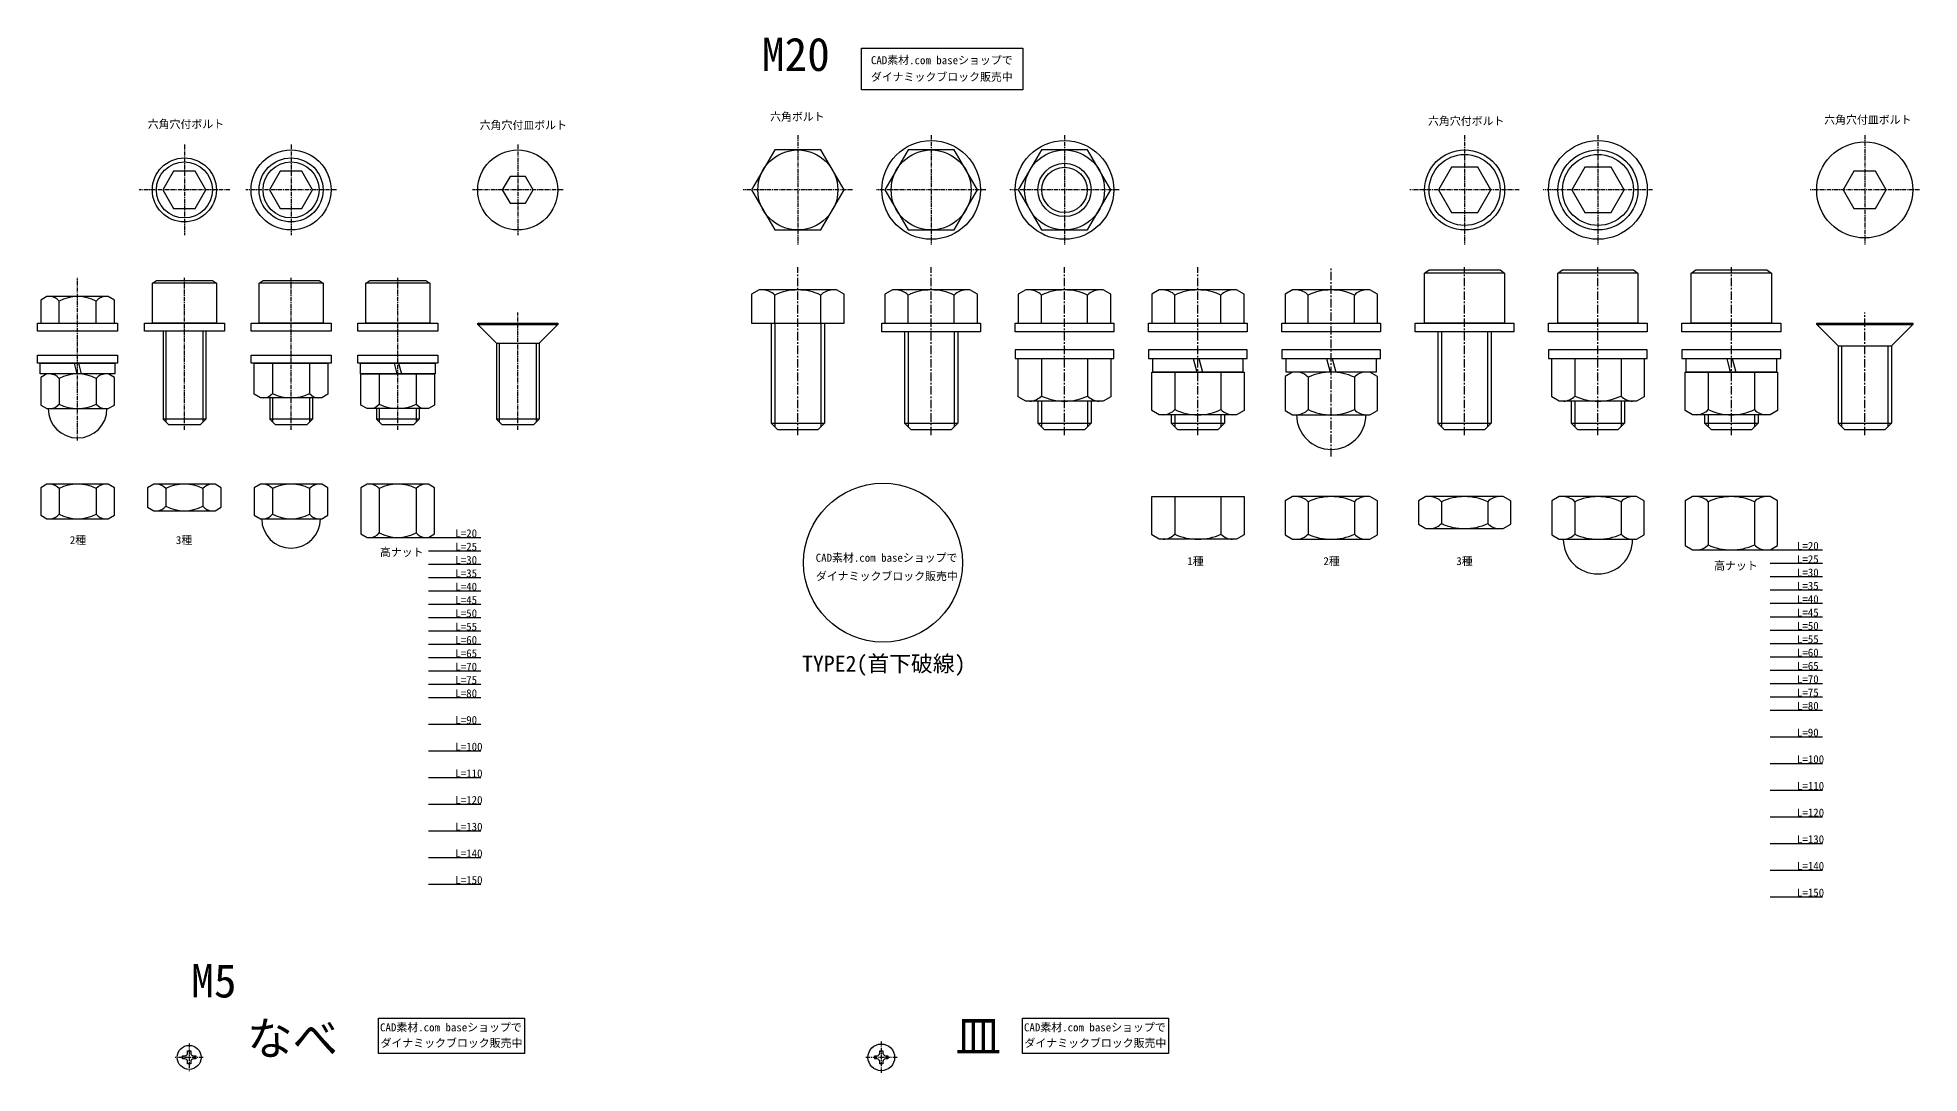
# Model space of a CAD drawing. Header units: millimetres. Extents: x 233 to 3318, y 47 to 2014.
# Drawn here: x 1801 to 2507, y 1538 to 1926 of the extents above; entities that cross this region are included whole.
import ezdxf
from ezdxf.enums import TextEntityAlignment as Align

# ---------------------------------------------------------------- set-up
doc = ezdxf.new("R2010")
doc.units = ezdxf.units.MM
doc.linetypes.add('csc_CENTER', pattern=[50.8, 31.75, -6.35, 6.35, -6.35])
doc.layers.get('Defpoints').update_dxf_attribs({"color": 251})
doc.styles.add('ＭＳ ゴシック', font='MS Gothic.ttf')

msp = doc.modelspace()

# ---------------------------------------------------------------- linework, layer by layer
for p, q in [((2351.03, 1838.04), (2321.03, 1838.04)), ((2401.03, 1838.04), (2371.03, 1838.04)), ((2451.03, 1838.04), (2421.03, 1838.04)), ((1809.1, 1819.24), (1809.1, 1827.58)), ((1822.95, 1819.24), (1822.95, 1827.58)), ((1868.03, 1834.24), (1844.03, 1834.24)), ((1908.03, 1834.24), (1884.03, 1834.24)), ((1948.03, 1834.24), (1924.03, 1834.24)), ((2077.36, 1819.24), (2077.36, 1829.82)), ((2094.69, 1819.24), (2094.69, 1829.82)), ((2127.36, 1819.24), (2127.36, 1829.82)), ((2144.69, 1819.24), (2144.69, 1829.82)), ((2177.36, 1819.24), (2177.36, 1829.82)), ((2194.69, 1819.24), (2194.69, 1829.82)), ((2227.36, 1819.24), (2227.36, 1829.82)), ((2244.69, 1819.24), (2244.69, 1829.82)), ((2277.36, 1819.24), (2277.36, 1829.82)), ((2294.69, 1819.24), (2294.69, 1829.82)), ((1848.03, 1816.24), (1848.03, 1783.24)), ((1849.11, 1816.24), (1849.11, 1782.16)), ((1862.94, 1816.24), (1862.94, 1782.16)), ((1864.03, 1816.24), (1864.03, 1783.24)), ((2076.03, 1819.24), (2076.03, 1781.74)), ((2077.38, 1819.24), (2077.38, 1780.39)), ((2094.67, 1819.24), (2094.67, 1780.39)), ((2096.03, 1819.24), (2096.03, 1781.74)), ((2126.03, 1816.04), (2126.03, 1781.74)), ((2127.38, 1816.04), (2127.38, 1780.39)), ((2144.67, 1816.04), (2144.67, 1780.39)), ((2146.03, 1816.04), (2146.03, 1781.74)), ((2326.03, 1816.04), (2326.03, 1781.74)), ((2327.38, 1816.04), (2327.38, 1780.39)), ((2344.67, 1816.04), (2344.67, 1780.39)), ((2346.03, 1816.04), (2346.03, 1781.74)), ((1973.03, 1811.74), (1989.03, 1811.74)), ((1973.03, 1811.74), (1973.03, 1783.24)), ((1974.11, 1811.74), (1974.11, 1782.16)), ((1987.94, 1811.74), (1987.94, 1782.16)), ((1989.03, 1811.74), (1989.03, 1783.24)), ((2476.03, 1810.74), (2496.03, 1810.74)), ((2476.03, 1810.74), (2476.03, 1781.74)), ((2477.38, 1810.74), (2477.38, 1780.39)), ((2494.67, 1810.74), (2494.67, 1780.39)), ((2496.03, 1810.74), (2496.03, 1781.74)), ((1814.66, 1804.24), (1815.73, 1800.24)), ((1816.32, 1804.24), (1817.39, 1800.24)), ((1889.1, 1804.24), (1889.1, 1792.9)), ((1902.95, 1804.24), (1902.95, 1792.9)), ((1929.1, 1800.24), (1929.1, 1788.9)), ((1934.66, 1804.24), (1935.73, 1800.24)), ((1936.32, 1804.24), (1937.39, 1800.24)), ((1942.95, 1800.24), (1942.95, 1788.9)), ((2177.36, 1806.04), (2177.36, 1791.97)), ((2194.69, 1806.04), (2194.69, 1791.97)), ((2227.36, 1800.94), (2227.36, 1786.87)), ((2234.29, 1806.04), (2235.65, 1800.94)), ((2236.4, 1806.04), (2237.76, 1800.94)), ((2244.69, 1800.94), (2244.69, 1786.87)), ((2284.29, 1806.04), (2285.65, 1800.94)), ((2286.4, 1806.04), (2287.76, 1800.94)), ((2377.36, 1806.04), (2377.36, 1791.97)), ((2394.69, 1806.04), (2394.69, 1791.97)), ((2427.36, 1800.94), (2427.36, 1786.87)), ((2434.29, 1806.04), (2435.65, 1800.94)), ((2436.4, 1806.04), (2437.76, 1800.94)), ((2444.69, 1800.94), (2444.69, 1786.87)), ((1809.1, 1798.58), (1809.1, 1788.9)), ((1822.95, 1798.58), (1822.95, 1788.9)), ((2277.36, 1799.02), (2277.36, 1786.87)), ((2294.69, 1799.02), (2294.69, 1786.87)), ((1888.03, 1791.24), (1888.03, 1783.24)), ((1889.11, 1791.24), (1889.11, 1782.16)), ((1902.94, 1791.24), (1902.94, 1782.16)), ((1904.03, 1791.24), (1904.03, 1783.24)), ((1928.03, 1787.24), (1928.03, 1783.24)), ((1929.11, 1787.24), (1929.11, 1782.16)), ((1942.94, 1787.24), (1942.94, 1782.16)), ((1944.03, 1787.24), (1944.03, 1783.24)), ((2176.03, 1790.04), (2176.03, 1781.74)), ((2177.38, 1790.04), (2177.38, 1780.39)), ((2194.67, 1790.04), (2194.67, 1780.39)), ((2196.03, 1790.04), (2196.03, 1781.74)), ((2226.03, 1784.94), (2226.03, 1781.74)), ((2227.38, 1784.94), (2227.38, 1780.39)), ((2244.67, 1784.94), (2244.67, 1780.39)), ((2246.03, 1784.94), (2246.03, 1781.74)), ((2376.03, 1790.04), (2376.03, 1781.74)), ((2377.38, 1790.04), (2377.38, 1780.39)), ((2394.67, 1790.04), (2394.67, 1780.39)), ((2396.03, 1790.04), (2396.03, 1781.74)), ((2426.03, 1784.94), (2426.03, 1781.74)), ((2427.38, 1784.94), (2427.38, 1780.39)), ((2444.67, 1784.94), (2444.67, 1780.39)), ((2446.03, 1784.94), (2446.03, 1781.74)), ((1809.1, 1757.29), (1809.1, 1747.61)), ((1822.95, 1757.29), (1822.95, 1747.61)), ((1849.1, 1757.29), (1849.1, 1750.61)), ((1862.95, 1757.29), (1862.95, 1750.61)), ((1889.1, 1757.29), (1889.1, 1747.61)), ((1902.95, 1757.29), (1902.95, 1747.61)), ((1929.1, 1757.29), (1929.1, 1740.61)), ((1942.95, 1757.29), (1942.95, 1740.61)), ((2227.36, 1754.24), (2227.36, 1740.17)), ((2244.69, 1754.24), (2244.69, 1740.17)), ((2277.36, 1752.32), (2277.36, 1740.17)), ((2294.69, 1752.32), (2294.69, 1740.17)), ((2327.36, 1752.32), (2327.36, 1744.17)), ((2344.69, 1752.32), (2344.69, 1744.17)), ((2377.36, 1752.32), (2377.36, 1740.17)), ((2394.69, 1752.32), (2394.69, 1740.17)), ((2427.36, 1752.32), (2427.36, 1736.17)), ((2444.69, 1752.32), (2444.69, 1736.17))]:
    msp.add_line(p, q)
at = {"color": 0, "linetype": 'csc_CENTER', "lineweight": -2, "ltscale": 0.05}
for p, q in [((1857.84, 1549.24), (1857.84, 1538.78)), ((2117.33, 1550.01), (2117.33, 1538.01)), ((1863.03, 1544.01), (1852.65, 1544.01)), ((2123.33, 1544.01), (2111.33, 1544.01))]:
    msp.add_line(p, q, dxfattribs=at)
for points in [[(2109.87, 1922.45), (2170.39, 1922.45), (2170.39, 1906.82), (2109.87, 1906.82)], [(2077.36, 1884.24), (2068.7, 1869.24), (2077.36, 1854.24), (2094.69, 1854.24), (2103.35, 1869.24), (2094.69, 1884.24)], [(2127.36, 1884.24), (2118.7, 1869.24), (2127.36, 1854.24), (2144.69, 1854.24), (2153.35, 1869.24), (2144.69, 1884.24)], [(2177.36, 1884.24), (2168.7, 1869.24), (2177.36, 1854.24), (2194.69, 1854.24), (2203.35, 1869.24), (2194.69, 1884.24)], [(2331.12, 1860.74), (2340.93, 1860.74), (2345.84, 1869.24), (2340.93, 1877.74), (2331.12, 1877.74), (2326.21, 1869.24)], [(2381.12, 1860.74), (2390.93, 1860.74), (2395.84, 1869.24), (2390.93, 1877.74), (2381.12, 1877.74), (2376.21, 1869.24)], [(1851.98, 1862.24), (1860.07, 1862.24), (1864.11, 1869.24), (1860.07, 1876.24), (1851.98, 1876.24), (1847.94, 1869.24)], [(1891.98, 1862.24), (1900.07, 1862.24), (1904.11, 1869.24), (1900.07, 1876.24), (1891.98, 1876.24), (1887.94, 1869.24)], [(1975.25, 1869.24), (1978.14, 1864.24), (1983.91, 1864.24), (1986.8, 1869.24), (1983.91, 1874.24), (1978.14, 1874.24)], [(2481.98, 1862.24), (2490.07, 1862.24), (2494.11, 1869.24), (2490.07, 1876.24), (2481.98, 1876.24), (2477.94, 1869.24)], [(1845.53, 1835.24), (1866.53, 1835.24), (1868.03, 1834.24), (1868.03, 1819.24), (1844.03, 1819.24), (1844.03, 1834.24)], [(1885.53, 1835.24), (1906.53, 1835.24), (1908.03, 1834.24), (1908.03, 1819.24), (1884.03, 1819.24), (1884.03, 1834.24)], [(1925.53, 1835.24), (1946.53, 1835.24), (1948.03, 1834.24), (1948.03, 1819.24), (1924.03, 1819.24), (1924.03, 1834.24)], [(2322.73, 1839.24), (2349.33, 1839.24), (2351.03, 1838.04), (2351.03, 1819.24), (2321.03, 1819.24), (2321.03, 1838.04)], [(2372.73, 1839.24), (2399.33, 1839.24), (2401.03, 1838.04), (2401.03, 1819.24), (2371.03, 1819.24), (2371.03, 1838.04)], [(2422.73, 1839.24), (2449.33, 1839.24), (2451.03, 1838.04), (2451.03, 1819.24), (2421.03, 1819.24), (2421.03, 1838.04)], [(1802.17, 1819.24), (1829.88, 1819.24), (1829.88, 1827.88), (1827.53, 1829.24), (1804.53, 1829.24), (1802.17, 1827.88)], [(2068.7, 1819.24), (2103.35, 1819.24), (2103.35, 1830.12), (2100.53, 1831.74), (2071.53, 1831.74), (2068.7, 1830.12)], [(2118.7, 1819.24), (2153.35, 1819.24), (2153.35, 1830.12), (2150.53, 1831.74), (2121.53, 1831.74), (2118.7, 1830.12)], [(2168.7, 1819.24), (2203.35, 1819.24), (2203.35, 1830.12), (2200.53, 1831.74), (2171.53, 1831.74), (2168.7, 1830.12)], [(2218.7, 1819.24), (2253.35, 1819.24), (2253.35, 1830.12), (2250.53, 1831.74), (2221.53, 1831.74), (2218.7, 1830.12)], [(2268.7, 1819.24), (2303.35, 1819.24), (2303.35, 1830.12), (2300.53, 1831.74), (2271.53, 1831.74), (2268.7, 1830.12)], [(1801.03, 1816.24), (1801.03, 1819.24), (1831.03, 1819.24), (1831.03, 1816.24)], [(1841.03, 1816.24), (1841.03, 1819.24), (1871.03, 1819.24), (1871.03, 1816.24)], [(1881.03, 1816.24), (1881.03, 1819.24), (1911.03, 1819.24), (1911.03, 1816.24)], [(1921.03, 1816.24), (1921.03, 1819.24), (1951.03, 1819.24), (1951.03, 1816.24)], [(2154.53, 1819.24), (2154.53, 1816.04), (2117.53, 1816.04), (2117.53, 1819.24)], [(2204.53, 1819.24), (2204.53, 1816.04), (2167.53, 1816.04), (2167.53, 1819.24)], [(2254.53, 1819.24), (2254.53, 1816.04), (2217.53, 1816.04), (2217.53, 1819.24)], [(2304.53, 1819.24), (2304.53, 1816.04), (2267.53, 1816.04), (2267.53, 1819.24)], [(2354.53, 1819.24), (2354.53, 1816.04), (2317.53, 1816.04), (2317.53, 1819.24)], [(2404.53, 1819.24), (2404.53, 1816.04), (2367.53, 1816.04), (2367.53, 1819.24)], [(2454.53, 1819.24), (2454.53, 1816.04), (2417.53, 1816.04), (2417.53, 1819.24)], [(1801.03, 1804.24), (1801.03, 1807.24), (1831.03, 1807.24), (1831.03, 1804.24)], [(1881.03, 1804.24), (1881.03, 1807.24), (1911.03, 1807.24), (1911.03, 1804.24)], [(1921.03, 1804.24), (1921.03, 1807.24), (1951.03, 1807.24), (1951.03, 1804.24)], [(2204.53, 1806.04), (2204.53, 1809.24), (2167.53, 1809.24), (2167.53, 1806.04)], [(2254.53, 1806.04), (2254.53, 1809.24), (2217.53, 1809.24), (2217.53, 1806.04)], [(2304.53, 1806.04), (2304.53, 1809.24), (2267.53, 1809.24), (2267.53, 1806.04)], [(2404.53, 1806.04), (2404.53, 1809.24), (2367.53, 1809.24), (2367.53, 1806.04)], [(2454.53, 1806.04), (2454.53, 1809.24), (2417.53, 1809.24), (2417.53, 1806.04)], [(1830.03, 1804.24), (1830.03, 1800.24), (1802.03, 1800.24), (1802.03, 1804.24)], [(1827.53, 1787.24), (1829.88, 1788.6), (1829.88, 1798.88), (1827.53, 1800.24), (1804.53, 1800.24), (1802.17, 1798.88), (1802.17, 1788.6), (1804.53, 1787.24)], [(1882.17, 1804.24), (1909.88, 1804.24), (1909.88, 1792.6), (1907.53, 1791.24), (1884.53, 1791.24), (1882.17, 1792.6)], [(1950.03, 1804.24), (1950.03, 1800.24), (1922.03, 1800.24), (1922.03, 1804.24)], [(1922.17, 1800.24), (1949.88, 1800.24), (1949.88, 1788.6), (1947.53, 1787.24), (1924.53, 1787.24), (1922.17, 1788.6)], [(2168.7, 1806.04), (2203.35, 1806.04), (2203.35, 1791.67), (2200.53, 1790.04), (2171.53, 1790.04), (2168.7, 1791.67)], [(2218.7, 1800.94), (2253.35, 1800.94), (2253.35, 1786.57), (2250.53, 1784.94), (2221.53, 1784.94), (2218.7, 1786.57)], [(2252.93, 1806.04), (2252.93, 1800.94), (2219.13, 1800.94), (2219.13, 1806.04)], [(2271.53, 1784.94), (2300.53, 1784.94), (2303.35, 1786.57), (2303.35, 1799.32), (2300.53, 1800.94), (2271.53, 1800.94), (2268.7, 1799.32), (2268.7, 1786.57)], [(2302.93, 1806.04), (2302.93, 1800.94), (2269.13, 1800.94), (2269.13, 1806.04)], [(2368.7, 1806.04), (2403.35, 1806.04), (2403.35, 1791.67), (2400.53, 1790.04), (2371.53, 1790.04), (2368.7, 1791.67)], [(2418.7, 1800.94), (2453.35, 1800.94), (2453.35, 1786.57), (2450.53, 1784.94), (2421.53, 1784.94), (2418.7, 1786.57)], [(2452.93, 1806.04), (2452.93, 1800.94), (2419.13, 1800.94), (2419.13, 1806.04)], [(1864.03, 1783.24), (1848.03, 1783.24), (1850.03, 1781.24), (1862.03, 1781.24)], [(1904.03, 1783.24), (1888.03, 1783.24), (1890.03, 1781.24), (1902.03, 1781.24)], [(1944.03, 1783.24), (1928.03, 1783.24), (1930.03, 1781.24), (1942.03, 1781.24)], [(1989.03, 1783.24), (1973.03, 1783.24), (1975.03, 1781.24), (1987.03, 1781.24)], [(2076.03, 1781.74), (2096.03, 1781.74), (2093.53, 1779.24), (2078.53, 1779.24)], [(2126.03, 1781.74), (2146.03, 1781.74), (2143.53, 1779.24), (2128.53, 1779.24)], [(2176.03, 1781.74), (2196.03, 1781.74), (2193.53, 1779.24), (2178.53, 1779.24)], [(2226.03, 1781.74), (2246.03, 1781.74), (2243.53, 1779.24), (2228.53, 1779.24)], [(2326.03, 1781.74), (2346.03, 1781.74), (2343.53, 1779.24), (2328.53, 1779.24)], [(2376.03, 1781.74), (2396.03, 1781.74), (2393.53, 1779.24), (2378.53, 1779.24)], [(2426.03, 1781.74), (2446.03, 1781.74), (2443.53, 1779.24), (2428.53, 1779.24)], [(2476.03, 1781.74), (2496.03, 1781.74), (2493.53, 1779.24), (2478.53, 1779.24)], [(1827.53, 1745.95), (1829.88, 1747.31), (1829.88, 1757.59), (1827.53, 1758.95), (1804.53, 1758.95), (1802.17, 1757.59), (1802.17, 1747.31), (1804.53, 1745.95)], [(1867.53, 1748.95), (1869.88, 1750.31), (1869.88, 1757.59), (1867.53, 1758.95), (1844.53, 1758.95), (1842.17, 1757.59), (1842.17, 1750.31), (1844.53, 1748.95)], [(1907.53, 1745.95), (1909.88, 1747.31), (1909.88, 1757.59), (1907.53, 1758.95), (1884.53, 1758.95), (1882.17, 1757.59), (1882.17, 1747.31), (1884.53, 1745.95)], [(1947.53, 1738.95), (1949.88, 1740.31), (1949.88, 1757.59), (1947.53, 1758.95), (1924.53, 1758.95), (1922.17, 1757.59), (1922.17, 1740.31), (1924.53, 1738.95)], [(2218.7, 1754.24), (2253.35, 1754.24), (2253.35, 1739.87), (2250.53, 1738.24), (2221.53, 1738.24), (2218.7, 1739.87)], [(2271.53, 1738.24), (2300.53, 1738.24), (2303.35, 1739.87), (2303.35, 1752.62), (2300.53, 1754.24), (2271.53, 1754.24), (2268.7, 1752.62), (2268.7, 1739.87)], [(2321.53, 1742.24), (2350.53, 1742.24), (2353.35, 1743.87), (2353.35, 1752.62), (2350.53, 1754.24), (2321.53, 1754.24), (2318.7, 1752.62), (2318.7, 1743.87)], [(2371.53, 1738.24), (2400.53, 1738.24), (2403.35, 1739.87), (2403.35, 1752.62), (2400.53, 1754.24), (2371.53, 1754.24), (2368.7, 1752.62), (2368.7, 1739.87)], [(2421.53, 1734.24), (2450.53, 1734.24), (2453.35, 1735.87), (2453.35, 1752.62), (2450.53, 1754.24), (2421.53, 1754.24), (2418.7, 1752.62), (2418.7, 1735.87)], [(1928.78, 1558.66), (1983.55, 1558.66), (1983.55, 1545.52), (1928.78, 1545.52)], [(2170.21, 1558.66), (2224.97, 1558.66), (2224.97, 1545.52), (2170.21, 1545.52)]]:
    msp.add_lwpolyline(points, close=True)
at = {"linetype": 'csc_CENTER', "ltscale": 0.05}
for points in [[(1856.03, 1886.24), (1856.03, 1852.24)], [(1896.03, 1886.24), (1896.03, 1852.24)], [(1981.03, 1886.24), (1981.03, 1852.24)], [(2086.03, 1889.74), (2086.03, 1848.74)], [(2136.03, 1889.74), (2136.03, 1848.74)], [(2186.03, 1889.74), (2186.03, 1848.74)], [(2336.03, 1889.74), (2336.03, 1848.74)], [(2386.03, 1889.74), (2386.03, 1848.74)], [(2486.03, 1889.74), (2486.03, 1848.74)], [(1873.03, 1869.24), (1839.03, 1869.24)], [(1913.03, 1869.24), (1879.03, 1869.24)], [(1998.03, 1869.24), (1964.03, 1869.24)], [(2106.53, 1869.24), (2065.53, 1869.24)], [(2156.53, 1869.24), (2115.53, 1869.24)], [(2206.53, 1869.24), (2165.53, 1869.24)], [(2356.53, 1869.24), (2315.53, 1869.24)], [(2406.53, 1869.24), (2365.53, 1869.24)], [(2506.53, 1869.24), (2465.53, 1869.24)], [(1816.03, 1775.24), (1816.03, 1836.24)], [(1856.03, 1779.24), (1856.03, 1836.24)], [(1896.03, 1779.24), (1896.03, 1836.24)], [(1936.03, 1779.24), (1936.03, 1836.24)], [(1981.03, 1779.24), (1981.03, 1823.24)]]:
    msp.add_lwpolyline(points, dxfattribs=at)
at = {"linetype": 'csc_CENTER', "ltscale": 0.1}
for points in [[(2086.03, 1777.24), (2086.03, 1840.24)], [(2136.03, 1777.24), (2136.03, 1840.24)], [(2186.03, 1777.24), (2186.03, 1840.24)], [(2236.03, 1777.24), (2236.03, 1840.24)], [(2286.03, 1769.31), (2286.03, 1840.24)], [(2336.03, 1777.24), (2336.03, 1840.24)], [(2386.03, 1777.24), (2386.03, 1840.24)], [(2436.03, 1777.24), (2436.03, 1840.24)], [(2486.03, 1777.24), (2486.03, 1823.24)]]:
    msp.add_lwpolyline(points, dxfattribs=at)
for points in [[(1966.03, 1818.74), (1966.03, 1819.24), (1996.03, 1819.24), (1996.03, 1818.74)], [(1973.03, 1811.74), (1966.03, 1818.74), (1996.03, 1818.74), (1989.03, 1811.74)], [(2468.03, 1818.74), (2468.03, 1819.24), (2504.03, 1819.24), (2504.03, 1818.74)], [(2476.03, 1810.74), (2468.03, 1818.74), (2504.03, 1818.74), (2496.03, 1810.74)]]:
    msp.add_lwpolyline(points)
for points in [[(1929.1, 1757.29, 0.209797), (1925.67, 1758.95)], [(1942.95, 1757.29, 0.239668), (1929.1, 1757.29)], [(1946.38, 1758.95, 0.209797), (1942.95, 1757.29)], [(2427.36, 1752.32, 0.198186), (2423.07, 1754.24)], [(2444.69, 1752.32, 0.222674), (2427.36, 1752.32)], [(2448.98, 1754.24, 0.198186), (2444.69, 1752.32)], [(1925.67, 1738.95, 0.209797), (1929.1, 1740.61)], [(1929.1, 1740.61, 0.239668), (1942.95, 1740.61)], [(1942.95, 1740.61, 0.209797), (1946.38, 1738.95)], [(2423.07, 1734.24, 0.198186), (2427.36, 1736.17)], [(2427.36, 1736.17, 0.222674), (2444.69, 1736.17)], [(2444.69, 1736.17, 0.198186), (2448.98, 1734.24)]]:
    msp.add_lwpolyline(points, format="xyb")
for points in [[(1857.24, 1542.41, 0.414214), (1856.24, 1543.41), (1855.39, 1543.41), (1855.39, 1544.61), (1856.24, 1544.61, 0.414214), (1857.24, 1545.61), (1857.24, 1546.46), (1858.44, 1546.46), (1858.44, 1545.61, 0.414214), (1859.44, 1544.61), (1860.29, 1544.61), (1860.29, 1543.41), (1859.44, 1543.41, 0.414214), (1858.44, 1542.41), (1858.44, 1541.56), (1857.24, 1541.56)], [(2116.73, 1542.41, 0.414214), (2115.73, 1543.41), (2114.88, 1543.41), (2114.88, 1544.61), (2115.73, 1544.61, 0.414214), (2116.73, 1545.61), (2116.73, 1546.46), (2117.93, 1546.46), (2117.93, 1545.61, 0.414214), (2118.93, 1544.61), (2119.78, 1544.61), (2119.78, 1543.41), (2118.93, 1543.41, 0.414214), (2117.93, 1542.41), (2117.93, 1541.56), (2116.73, 1541.56)]]:
    msp.add_lwpolyline(points, format="xyb", close=True)
for centre, radius in [((1896.03, 1869.24), 15), ((1981.03, 1869.24), 15), ((2086.03, 1869.24), 15), ((2136.03, 1869.24), 18.5), ((2136.03, 1869.24), 15), ((2186.03, 1869.24), 18.5), ((2186.03, 1869.24), 15), ((2336.03, 1869.24), 15), ((2386.03, 1869.24), 18.5), ((2386.03, 1869.24), 15), ((2486.03, 1869.24), 18), ((1856.03, 1869.24), 12), ((1856.03, 1869.24), 10.5), ((1896.03, 1869.24), 12), ((1896.03, 1869.24), 10.5), ((2186.03, 1869.24), 10), ((2186.03, 1869.24), 8.5), ((2336.03, 1869.24), 13.3), ((2386.03, 1869.24), 13.3), ((2117.97, 1729.48), 29.78)]:
    msp.add_circle(centre, radius)
at = {"color": 0, "lineweight": -2}
for centre, radius in [((1857.84, 1544.01), 4.5), ((2117.33, 1544.01), 5)]:
    msp.add_circle(centre, radius, dxfattribs=at)
for centre, radius, start, end in [((1805.49, 1824.51), 4.73, 40.43131, 87.82588), ((1816.03, 1813.96), 15.28, 63.04451, 116.95549), ((1826.56, 1824.51), 4.73, 92.17412, 139.56869), ((2072.88, 1825.58), 6.17, 43.3753, 88.21509), ((2086.03, 1811.33), 20.41, 64.89302, 115.10698), ((2099.17, 1825.58), 6.17, 91.78491, 136.6247), ((2122.88, 1825.58), 6.17, 43.3753, 88.21509), ((2136.03, 1811.33), 20.41, 64.89302, 115.10698), ((2149.17, 1825.58), 6.17, 91.78491, 136.6247), ((2172.88, 1825.58), 6.17, 43.3753, 88.21509), ((2186.03, 1811.33), 20.41, 64.89302, 115.10698), ((2199.17, 1825.58), 6.17, 91.78491, 136.6247), ((2222.88, 1825.58), 6.17, 43.3753, 88.21509), ((2236.03, 1811.33), 20.41, 64.89302, 115.10698), ((2249.17, 1825.58), 6.17, 91.78491, 136.6247), ((2272.88, 1825.58), 6.17, 43.3753, 88.21509), ((2286.03, 1811.33), 20.41, 64.89302, 115.10698), ((2299.17, 1825.58), 6.17, 91.78491, 136.6247), ((1805.49, 1795.51), 4.73, 40.43131, 87.82588), ((1816.03, 1784.96), 15.28, 63.04451, 116.95549), ((1826.56, 1795.51), 4.73, 92.17412, 139.56869), ((2272.88, 1794.78), 6.17, 43.3753, 88.21509), ((2286.03, 1780.53), 20.41, 64.89302, 115.10698), ((2299.17, 1794.78), 6.17, 91.78491, 136.6247), ((1885.49, 1795.98), 4.73, 272.17412, 319.56869), ((1896.03, 1806.53), 15.28, 243.04451, 296.95549), ((1906.56, 1795.98), 4.73, 220.43131, 267.82588), ((2172.88, 1796.21), 6.17, 271.78491, 316.6247), ((2186.03, 1810.45), 20.41, 244.89302, 295.10698), ((2199.17, 1796.21), 6.17, 223.3753, 268.21509), ((2372.88, 1796.21), 6.17, 271.78491, 316.6247), ((2386.03, 1810.45), 20.41, 244.89302, 295.10698), ((2399.17, 1796.21), 6.17, 223.3753, 268.21509), ((1816.03, 1787.24), 11, 180, 0), ((1805.49, 1791.98), 4.73, 272.17412, 319.56869), ((1816.03, 1802.53), 15.28, 243.04451, 296.95549), ((1826.56, 1791.98), 4.73, 220.43131, 267.82588), ((1925.49, 1791.98), 4.73, 272.17412, 319.56869), ((1936.03, 1802.53), 15.28, 243.04451, 296.95549), ((1946.56, 1791.98), 4.73, 220.43131, 267.82588), ((2222.88, 1791.11), 6.17, 271.78491, 316.6247), ((2236.03, 1805.35), 20.41, 244.89302, 295.10698), ((2249.17, 1791.11), 6.17, 223.3753, 268.21509), ((2286.03, 1784.94), 13, 180, 0), ((2272.88, 1791.11), 6.17, 271.78491, 316.6247), ((2286.03, 1805.35), 20.41, 244.89302, 295.10698), ((2299.17, 1791.11), 6.17, 223.3753, 268.21509), ((2422.88, 1791.11), 6.17, 271.78491, 316.6247), ((2436.03, 1805.35), 20.41, 244.89302, 295.10698), ((2449.17, 1791.11), 6.17, 223.3753, 268.21509), ((1805.49, 1754.22), 4.73, 40.43131, 87.82588), ((1816.03, 1743.67), 15.28, 63.04451, 116.95549), ((1826.56, 1754.22), 4.73, 92.17412, 139.56869), ((1845.49, 1754.22), 4.73, 40.43131, 87.82588), ((1856.03, 1743.67), 15.28, 63.04451, 116.95549), ((1866.56, 1754.22), 4.73, 92.17412, 139.56869), ((1885.49, 1754.22), 4.73, 40.43131, 87.82588), ((1896.03, 1743.67), 15.28, 63.04451, 116.95549), ((1906.56, 1754.22), 4.73, 92.17412, 139.56869), ((1845.49, 1753.68), 4.73, 272.17412, 319.56869), ((1856.03, 1764.24), 15.28, 243.04451, 296.95549), ((1866.56, 1753.68), 4.73, 220.43131, 267.82588), ((2272.88, 1748.08), 6.17, 43.3753, 88.21509), ((2286.03, 1733.83), 20.41, 64.89302, 115.10698), ((2299.17, 1748.08), 6.17, 91.78491, 136.6247), ((2322.88, 1748.08), 6.17, 43.3753, 88.21509), ((2336.03, 1733.83), 20.41, 64.89302, 115.10698), ((2349.17, 1748.08), 6.17, 91.78491, 136.6247), ((2372.88, 1748.08), 6.17, 43.3753, 88.21509), ((2386.03, 1733.83), 20.41, 64.89302, 115.10698), ((2399.17, 1748.08), 6.17, 91.78491, 136.6247), ((1805.49, 1750.68), 4.73, 272.17412, 319.56869), ((1816.03, 1761.24), 15.28, 243.04451, 296.95549), ((1826.56, 1750.68), 4.73, 220.43131, 267.82588), ((1896.03, 1745.95), 11, 180, 0), ((1885.49, 1750.68), 4.73, 272.17412, 319.56869), ((1896.03, 1761.24), 15.28, 243.04451, 296.95549), ((1906.56, 1750.68), 4.73, 220.43131, 267.82588), ((2322.88, 1748.41), 6.17, 271.78491, 316.6247), ((2336.03, 1762.65), 20.41, 244.89302, 295.10698), ((2349.17, 1748.41), 6.17, 223.3753, 268.21509), ((2222.88, 1744.41), 6.17, 271.78491, 316.6247), ((2236.03, 1758.65), 20.41, 244.89302, 295.10698), ((2249.17, 1744.41), 6.17, 223.3753, 268.21509), ((2272.88, 1744.41), 6.17, 271.78491, 316.6247), ((2286.03, 1758.65), 20.41, 244.89302, 295.10698), ((2299.17, 1744.41), 6.17, 223.3753, 268.21509), ((2386.03, 1738.24), 13, 180, 0), ((2372.88, 1744.41), 6.17, 271.78491, 316.6247), ((2386.03, 1758.65), 20.41, 244.89302, 295.10698), ((2399.17, 1744.41), 6.17, 223.3753, 268.21509)]:
    msp.add_arc(centre, radius, start, end)
at = {"layer": 'Defpoints'}
for points in [[(1947.53, 1738.95), (1967.24, 1738.95)], [(1947.53, 1733.95), (1967.24, 1733.95)], [(1947.53, 1728.95), (1967.24, 1728.95)], [(2450.53, 1734.24), (2470.24, 1734.24)], [(2450.53, 1729.24), (2470.24, 1729.24)], [(1947.53, 1723.95), (1967.24, 1723.95)], [(2450.53, 1724.24), (2470.24, 1724.24)], [(1947.53, 1718.95), (1967.24, 1718.95)], [(2450.53, 1719.24), (2470.24, 1719.24)], [(1947.53, 1713.95), (1967.24, 1713.95)], [(1947.53, 1708.95), (1967.24, 1708.95)], [(2450.53, 1714.24), (2470.24, 1714.24)], [(2450.53, 1709.24), (2470.24, 1709.24)], [(1947.53, 1703.95), (1967.24, 1703.95)], [(2450.53, 1704.24), (2470.24, 1704.24)], [(1947.53, 1698.95), (1967.24, 1698.95)], [(1947.53, 1693.95), (1967.24, 1693.95)], [(2450.53, 1699.24), (2470.24, 1699.24)], [(2450.53, 1694.24), (2470.24, 1694.24)], [(1947.53, 1688.95), (1967.24, 1688.95)], [(2450.53, 1689.24), (2470.24, 1689.24)], [(1947.53, 1683.95), (1967.24, 1683.95)], [(2450.53, 1684.24), (2470.24, 1684.24)], [(2450.53, 1679.24), (2470.24, 1679.24)], [(1947.53, 1678.95), (1967.24, 1678.95)], [(2450.53, 1674.24), (2470.24, 1674.24)], [(1947.53, 1668.95), (1967.24, 1668.95)], [(1947.53, 1658.95), (1967.24, 1658.95)], [(2450.53, 1664.24), (2470.24, 1664.24)], [(2450.53, 1654.24), (2470.24, 1654.24)], [(1947.53, 1648.95), (1967.24, 1648.95)], [(2450.53, 1644.24), (2470.24, 1644.24)], [(1947.53, 1638.95), (1967.24, 1638.95)], [(2450.53, 1634.24), (2470.24, 1634.24)], [(1947.53, 1628.95), (1967.24, 1628.95)], [(2450.53, 1624.24), (2470.24, 1624.24)], [(1947.53, 1618.95), (1967.24, 1618.95)], [(1947.53, 1608.95), (1967.24, 1608.95)], [(2450.53, 1614.24), (2470.24, 1614.24)], [(2450.53, 1604.24), (2470.24, 1604.24)]]:
    msp.add_lwpolyline(points, dxfattribs=at)

# ---------------------------------------------------------------- texts
at = {"style": 'ＭＳ ゴシック'}
for s, height, p in [('CAD素材.com baseショップで', 3, (2140.01, 1917.98)), ('ダイナミックブロック販売中', 3, (2140.01, 1911.73)), ('六角ボルト', 3, (2085.86, 1896.78)), ('六角穴付ボルト', 3, (1856.62, 1894)), ('六角穴付皿ボルト', 3, (1983.12, 1893.61)), ('六角穴付ボルト', 3, (2336.62, 1895.16)), ('六角穴付皿ボルト', 3, (2487.21, 1895.62)), ('2種', 3, (1816.16, 1738.03)), ('3種', 3, (1855.92, 1738.03)), ('高ナット', 3, (1937.52, 1733.51)), ('CAD素材.com baseショップで', 3, (2119.31, 1731.43)), ('1種', 3, (2235.14, 1730.14)), ('2種', 3, (2286.16, 1730.14)), ('3種', 3, (2335.98, 1730.14)), ('高ナット', 3, (2437.75, 1728.43)), ('ダイナミックブロック販売中', 3, (2119.42, 1724.55)), ('TYPE2(首下破線)', 6, (2118.27, 1691.28)), ('CAD素材.com baseショップで', 3, (1955.97, 1555.36)), ('CAD素材.com baseショップで', 3, (2197.4, 1555.36)), ('ダイナミックブロック販売中', 3, (1956.18, 1549.5)), ('ダイナミックブロック販売中', 3, (2197.61, 1549.5))]:
    msp.add_text(s, height=height, dxfattribs=at).set_placement(p, align=Align.MIDDLE)
for s, p in [('L=20', (1957.62, 1739)), ('L=25', (1957.62, 1734)), ('L=20', (2460.62, 1734.29)), ('L=30', (1957.62, 1729)), ('L=25', (2460.62, 1729.29)), ('L=35', (1957.62, 1724)), ('L=40', (1957.62, 1719)), ('L=30', (2460.62, 1724.29)), ('L=35', (2460.62, 1719.29)), ('L=45', (1957.62, 1714)), ('L=40', (2460.62, 1714.29)), ('L=50', (1957.62, 1709)), ('L=45', (2460.62, 1709.29)), ('L=55', (1957.62, 1704)), ('L=60', (1957.62, 1699)), ('L=50', (2460.62, 1704.29)), ('L=55', (2460.62, 1699.29)), ('L=65', (1957.62, 1694)), ('L=60', (2460.62, 1694.29)), ('L=70', (1957.62, 1689)), ('L=75', (1957.62, 1684)), ('L=65', (2460.62, 1689.29)), ('L=70', (2460.62, 1684.29)), ('L=80', (1957.62, 1679)), ('L=75', (2460.62, 1679.29)), ('L=80', (2460.62, 1674.29)), ('L=90', (1957.62, 1669)), ('L=90', (2460.62, 1664.29)), ('L=100', (1957.62, 1659)), ('L=110', (1957.62, 1649)), ('L=100', (2460.62, 1654.29)), ('L=110', (2460.62, 1644.29)), ('L=120', (1957.62, 1639)), ('L=120', (2460.62, 1634.29)), ('L=130', (1957.62, 1629)), ('L=130', (2460.62, 1624.29)), ('L=140', (1957.62, 1619)), ('L=140', (2460.62, 1614.29)), ('L=150', (1957.62, 1609)), ('L=150', (2460.62, 1604.29))]:
    msp.add_text(s, height=3, dxfattribs=at).set_placement(p)
at = {"insert": (2072.55, 1926.34), "char_height": 12.5, "attachment_point": 1, "style": 'ＭＳ ゴシック'}
msp.add_mtext('M20', dxfattribs=at)
at = {"lineweight": 13, "char_height": 12.5, "attachment_point": 1, "style": 'ＭＳ ゴシック'}
for s, insert in [('M5', (1858.61, 1578.96)), ('なべ', (1879.55, 1557.41)), ('皿', (2145.18, 1558.32))]:
    msp.add_mtext(s, dxfattribs=dict(at, insert=insert))

doc.saveas('drawing.dxf')
